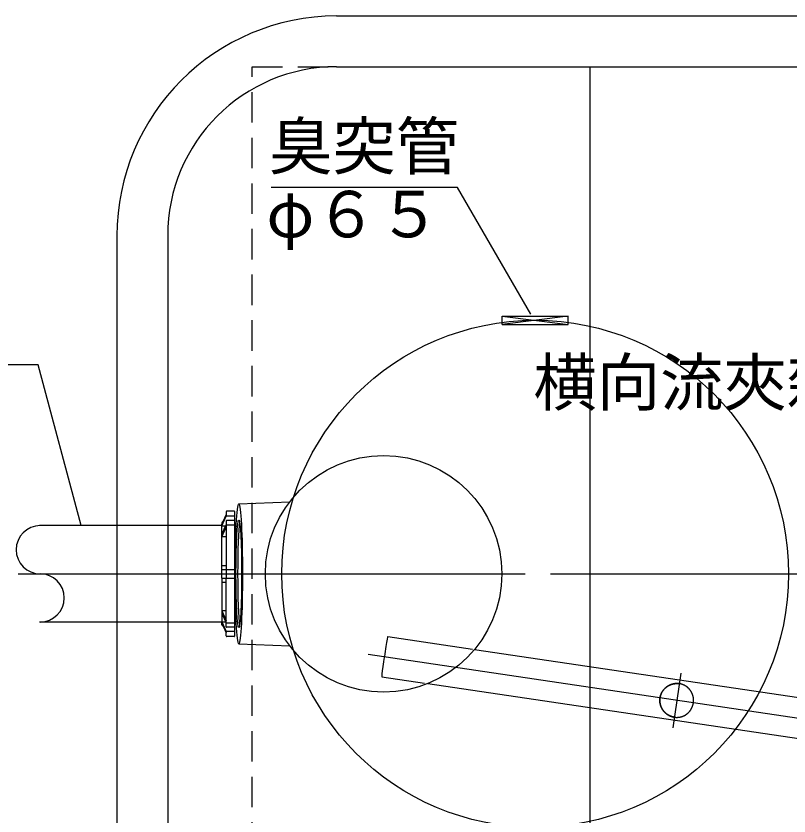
# Model space of a CAD drawing. Units: millimetres, scale not verified. Extents: x -8093 to 8093, y -5792 to 5792.
# Drawn here: x -6482 to -5567, y 539 to 1485 of the extents above; entities that cross this region are included whole.
import ezdxf
from ezdxf.enums import TextEntityAlignment as Align

# ---------------------------------------------------------------- set-up
doc = ezdxf.new("R2010")
doc.units = ezdxf.units.MM
doc.header["$LTSCALE"] = 30
doc.linetypes.add('DASHED1', pattern=[1.8, 1.2, -0.6])
doc.linetypes.add('LONG_CHAIN', pattern=[21, 18, -1, 1, -1])
doc.layers.add('0-1_00クル-フ-0躯体', color=3, linetype='Continuous', lineweight=25)
doc.layers.add('0-3_00クル-フ-1機器', color=2, linetype='Continuous', lineweight=25)
doc.styles.add('ＭＳ ゴシック', font='')
doc.styles.get('ＭＳ ゴシック').set_extended_font_data('MS Gothic')

msp = doc.modelspace()

# ---------------------------------------------------------------- linework, layer by layer
at = {"layer": '0-1_00クル-フ-0躯体'}
for p, q in [((-6102.91, 1485.16), (-4702.91, 1485.16)), ((-6102.91, 1425.16), (-4702.91, 1425.16)), ((-5802.9, 228.17), (-5802.9, 1425.16)), ((-6362.91, 1225.16), (-6362.91, 425.16)), ((-6302.91, 1225.16), (-6302.91, 425.16)), ((-5906.91, 1130.16), (-5828.91, 1120.16)), ((-5828.91, 1130.16), (-5906.91, 1120.16)), ((-5828.91, 1120.16), (-5828.91, 1130.16)), ((-5906.91, 1120.16), (-5828.91, 1120.16)), ((-6218.73, 907.85), (-6158.32, 910.45)), ((-6224.26, 899.42), (-6232.76, 899.42)), ((-6238.76, 883.44), (-6233.76, 894.93)), ((-6238.76, 881.92), (-6233.76, 893.29)), ((-6233.76, 898.42), (-6233.76, 893.29)), ((-6223.76, 893.29), (-6233.76, 893.29)), ((-6223.76, 898.92), (-6223.76, 751.4)), ((-6238.76, 882.16), (-6454.74, 882.16)), ((-6238.76, 885.42), (-6238.76, 882.22)), ((-6238.76, 819.9), (-6238.76, 883.44)), ((-6238.76, 871.92), (-6233.76, 883.29)), ((-6238.76, 881.92), (-6234.36, 881.92)), ((-6238.76, 868.94), (-6233.76, 880.43)), ((-6237.76, 886.42), (-6237.46, 886.42)), ((-6233.76, 887.71), (-6233.76, 819.9)), ((-6233.76, 883.29), (-6223.76, 883.29)), ((-6223.76, 888.21), (-6233.26, 888.21)), ((-6233.76, 868.94), (-6238.76, 868.94)), ((-6238.76, 834.92), (-6233.76, 834.92)), ((-6238.76, 830.42), (-6223.76, 830.42)), ((-6187.3, 825.16), (-5907.3, 825.16)), ((-6238.76, 819.9), (-6238.76, 766.89)), ((-6238.76, 819.9), (-6223.76, 819.9)), ((-6238.76, 815.4), (-6233.76, 815.4)), ((-6233.76, 762.61), (-6233.76, 819.9)), ((-6233.76, 781.39), (-6238.76, 781.39)), ((-6238.76, 781.39), (-6233.76, 769.89)), ((-6238.76, 778.4), (-6233.76, 767.03)), ((-6238.76, 768.16), (-6454.74, 768.16)), ((-6238.76, 768.4), (-6234.36, 768.4)), ((-6238.76, 768.4), (-6233.76, 757.03)), ((-6238.76, 764.9), (-6238.76, 768.1)), ((-6238.76, 766.89), (-6233.76, 755.39)), ((-6233.76, 767.03), (-6223.76, 767.03)), ((-6237.76, 763.9), (-6237.46, 763.9)), ((-6223.76, 762.11), (-6233.26, 762.11)), ((-6223.76, 757.03), (-6233.76, 757.03)), ((-6233.76, 751.9), (-6233.76, 757.03)), ((-6224.26, 750.9), (-6232.76, 750.9)), ((-6042.41, 750.93), (-5942.07, 735.89)), ((-6218.73, 742.48), (-6158.32, 739.87)), ((-5939.75, 735.54), (-5093.68, 610.23)), ((-6049.52, 703.46), (-5999.01, 695.89)), ((-5995.03, 695.29), (-5093.68, 561.69))]:
    msp.add_line(p, q, dxfattribs=at)
at = {"layer": '0-1_00クル-フ-0躯体', "color": 4}
for p, q in [((-5959.87, 1282.34), (-6180.55, 1282.34)), ((-5872.91, 1132.2), (-5959.87, 1282.34)), ((-6456.18, 1072.59), (-6733.57, 1072.59)), ((-6405.17, 882.16), (-6456.18, 1072.59))]:
    msp.add_line(p, q, dxfattribs=at)
at = {"layer": '0-1_00クル-フ-0躯体', "linetype": 'LONG_CHAIN'}
for p, q in [((-6479.83, 825.16), (-3896.1, 825.16)), ((-6065.61, 730.14), (-4834.61, 547.13)), ((-5704.68, 643), (-5694.99, 707.63))]:
    msp.add_line(p, q, dxfattribs=at)
at = {"layer": '0-1_00クル-フ-0躯体'}
for points in [[(-5906.91, 1120.16), (-5906.91, 1130.16), (-5828.91, 1130.16)], [(-5718.37, 683.99), (-5718.28, 684.18), (-5718.18, 684.37), (-5718.08, 684.57), (-5717.97, 684.76), (-5717.85, 684.97), (-5717.72, 685.2), (-5717.57, 685.44), (-5717.42, 685.68), (-5717.27, 685.93), (-5717.11, 686.17), (-5716.96, 686.42), (-5716.81, 686.64), (-5716.66, 686.86), (-5716.53, 687.06), (-5716.4, 687.24), (-5716.27, 687.41), (-5716.15, 687.57), (-5716.02, 687.74), (-5715.88, 687.9), (-5715.74, 688.06), (-5715.59, 688.24), (-5715.42, 688.42), (-5715.24, 688.62), (-5715.05, 688.82), (-5714.86, 689.02), (-5714.67, 689.22), (-5714.48, 689.42), (-5714.3, 689.61), (-5714.13, 689.78), (-5713.96, 689.94), (-5713.81, 690.08), (-5713.66, 690.22), (-5713.52, 690.35), (-5713.37, 690.48), (-5713.22, 690.6), (-5713.05, 690.73), (-5712.88, 690.87), (-5712.69, 691.01), (-5712.49, 691.16)], [(-5705.76, 694.58), (-5706.02, 694.5), (-5706.27, 694.43), (-5706.49, 694.37), (-5706.7, 694.3), (-5706.9, 694.23), (-5707.1, 694.17), (-5707.29, 694.09), (-5707.48, 694.02), (-5707.69, 693.93), (-5707.9, 693.84), (-5708.13, 693.74), (-5708.37, 693.63), (-5708.63, 693.51), (-5708.88, 693.4), (-5709.13, 693.27), (-5709.38, 693.15), (-5709.62, 693.04), (-5709.84, 692.92), (-5710.05, 692.82), (-5710.24, 692.71), (-5710.42, 692.61), (-5710.59, 692.51), (-5710.76, 692.41), (-5710.93, 692.3), (-5711.11, 692.19), (-5711.29, 692.06), (-5711.49, 691.92), (-5711.7, 691.78), (-5711.91, 691.63), (-5712.13, 691.47), (-5712.34, 691.31), (-5712.55, 691.16), (-5712.76, 691), (-5712.95, 690.86), (-5713.12, 690.72), (-5713.28, 690.59), (-5713.44, 690.46), (-5713.58, 690.34), (-5713.73, 690.21)], [(-5712.49, 691.16), (-5712.28, 691.32), (-5712.06, 691.48), (-5711.84, 691.64), (-5711.63, 691.79), (-5711.42, 691.93), (-5711.22, 692.07), (-5711.03, 692.2), (-5710.85, 692.31), (-5710.68, 692.42), (-5710.51, 692.52), (-5710.34, 692.62), (-5710.16, 692.72), (-5709.96, 692.83), (-5709.76, 692.93), (-5709.53, 693.05), (-5709.29, 693.16), (-5709.04, 693.28), (-5708.79, 693.4), (-5708.53, 693.52), (-5708.28, 693.64), (-5708.04, 693.75), (-5707.8, 693.85), (-5707.59, 693.94), (-5707.39, 694.02), (-5707.19, 694.1), (-5707, 694.17), (-5706.81, 694.24), (-5706.61, 694.3), (-5706.4, 694.37), (-5706.18, 694.43), (-5705.93, 694.5), (-5705.68, 694.57), (-5705.41, 694.64), (-5705.13, 694.71), (-5704.86, 694.78), (-5704.59, 694.85), (-5704.32, 694.91), (-5704.08, 694.97), (-5703.85, 695.02)], [(-5697.18, 695.14), (-5697.41, 695.17), (-5697.51, 695.19), (-5697.62, 695.21), (-5697.76, 695.22), (-5697.9, 695.24), (-5698.05, 695.26), (-5698.22, 695.28), (-5698.39, 695.3), (-5698.56, 695.32), (-5698.73, 695.34), (-5698.9, 695.35), (-5699.08, 695.36), (-5699.27, 695.37), (-5699.47, 695.37), (-5699.68, 695.37), (-5699.9, 695.37), (-5700.15, 695.37), (-5700.41, 695.36), (-5700.69, 695.35), (-5700.98, 695.34), (-5701.27, 695.33), (-5701.56, 695.31), (-5701.85, 695.29), (-5702.13, 695.27), (-5702.39, 695.25), (-5702.63, 695.22), (-5702.85, 695.2), (-5703.06, 695.17), (-5703.27, 695.14), (-5703.48, 695.11), (-5703.69, 695.07), (-5703.91, 695.03), (-5704.14, 694.98), (-5704.39, 694.92), (-5704.66, 694.86), (-5704.93, 694.79), (-5705.21, 694.72), (-5705.49, 694.65), (-5705.76, 694.58)], [(-5703.85, 695.02), (-5703.63, 695.06), (-5703.43, 695.1), (-5703.23, 695.13), (-5703.02, 695.16), (-5702.81, 695.19), (-5702.59, 695.21), (-5702.36, 695.23), (-5702.1, 695.25), (-5701.83, 695.28), (-5701.55, 695.29), (-5701.26, 695.31), (-5700.97, 695.33), (-5700.69, 695.34), (-5700.41, 695.35), (-5700.15, 695.36), (-5699.91, 695.36), (-5699.69, 695.37), (-5699.48, 695.37), (-5699.28, 695.36), (-5699.1, 695.35), (-5698.92, 695.34), (-5698.74, 695.33), (-5698.57, 695.32), (-5698.39, 695.3), (-5698.22, 695.28), (-5698.05, 695.26), (-5697.89, 695.24), (-5697.74, 695.22), (-5697.6, 695.2), (-5697.49, 695.18), (-5697.15, 695.13)], [(-5694.74, 694.63), (-5694.94, 694.69), (-5695.13, 694.75), (-5695.31, 694.79), (-5695.48, 694.84), (-5695.65, 694.88), (-5695.82, 694.91), (-5695.99, 694.94), (-5696.15, 694.98), (-5696.32, 695), (-5696.47, 695.03), (-5696.61, 695.05), (-5696.75, 695.07), (-5696.86, 695.09), (-5697.18, 695.14)], [(-5686.47, 689.88), (-5686.67, 690.07), (-5686.87, 690.25), (-5687.07, 690.44), (-5687.27, 690.61), (-5687.45, 690.78), (-5687.63, 690.93), (-5687.79, 691.07), (-5687.95, 691.2), (-5688.11, 691.32), (-5688.27, 691.44), (-5688.44, 691.56), (-5688.62, 691.69), (-5688.81, 691.82), (-5689.02, 691.96), (-5689.24, 692.1), (-5689.48, 692.25), (-5689.72, 692.4), (-5689.96, 692.55), (-5690.19, 692.69), (-5690.43, 692.83), (-5690.64, 692.95), (-5690.85, 693.07), (-5691.04, 693.17), (-5691.23, 693.27), (-5691.41, 693.37), (-5691.6, 693.45), (-5691.79, 693.54), (-5691.99, 693.63), (-5692.21, 693.72), (-5692.45, 693.82), (-5692.71, 693.92), (-5692.97, 694.02), (-5693.25, 694.12), (-5693.52, 694.22), (-5693.79, 694.32), (-5694.05, 694.41), (-5694.29, 694.49), (-5694.53, 694.57), (-5694.74, 694.63)], [(-5719.12, 682.26), (-5719.22, 681.98), (-5719.32, 681.71), (-5719.41, 681.45), (-5719.49, 681.2), (-5719.57, 680.96), (-5719.64, 680.74), (-5719.7, 680.53), (-5719.75, 680.33), (-5719.8, 680.12), (-5719.85, 679.91), (-5719.89, 679.69), (-5719.94, 679.45), (-5719.99, 679.2), (-5720.03, 678.92), (-5720.08, 678.64), (-5720.12, 678.35), (-5720.16, 678.07), (-5720.2, 677.78), (-5720.24, 677.51), (-5720.27, 677.25), (-5720.3, 677.01), (-5720.32, 676.78), (-5720.33, 676.57), (-5720.35, 676.36), (-5720.35, 676.14), (-5720.36, 675.93), (-5720.36, 675.7), (-5720.35, 675.45), (-5720.35, 675.19), (-5720.34, 674.91), (-5720.32, 674.62), (-5720.31, 674.32), (-5720.29, 674.03), (-5720.27, 673.74), (-5720.25, 673.46), (-5720.23, 673.2), (-5720.2, 672.96), (-5720.18, 672.73), (-5720.15, 672.51)], [(-5720.27, 674.27), (-5720.28, 674.57), (-5720.3, 674.86), (-5720.31, 675.15), (-5720.32, 675.41), (-5720.32, 675.66), (-5720.32, 675.89), (-5720.32, 676.11), (-5720.31, 676.32), (-5720.3, 676.54), (-5720.28, 676.76), (-5720.26, 676.99), (-5720.23, 677.23), (-5720.2, 677.49), (-5720.17, 677.77), (-5720.13, 678.06), (-5720.08, 678.35), (-5720.04, 678.64), (-5719.99, 678.93), (-5719.95, 679.2), (-5719.9, 679.46), (-5719.85, 679.7), (-5719.81, 679.93), (-5719.76, 680.14), (-5719.71, 680.35), (-5719.65, 680.56), (-5719.59, 680.77), (-5719.52, 680.99), (-5719.45, 681.22), (-5719.36, 681.47), (-5719.27, 681.74), (-5719.17, 682.02), (-5719.06, 682.3), (-5718.96, 682.57), (-5718.85, 682.85), (-5718.75, 683.11), (-5718.65, 683.35), (-5718.56, 683.58), (-5718.46, 683.79), (-5718.37, 683.99)], [(-5713.73, 690.21), (-5713.88, 690.07), (-5714.03, 689.92), (-5714.2, 689.76), (-5714.37, 689.58), (-5714.56, 689.4), (-5714.75, 689.2), (-5714.94, 689), (-5715.13, 688.79), (-5715.32, 688.59), (-5715.5, 688.39), (-5715.67, 688.2), (-5715.82, 688.03), (-5715.96, 687.86), (-5716.1, 687.7), (-5716.22, 687.53), (-5716.35, 687.37), (-5716.47, 687.2), (-5716.6, 687.02), (-5716.74, 686.82), (-5716.88, 686.6), (-5717.03, 686.37), (-5717.19, 686.13), (-5717.34, 685.88), (-5717.49, 685.64), (-5717.64, 685.39), (-5717.79, 685.15), (-5717.92, 684.93), (-5718.04, 684.72), (-5718.15, 684.52), (-5718.25, 684.33), (-5718.34, 684.14), (-5718.43, 683.95), (-5718.53, 683.75), (-5718.62, 683.54), (-5718.71, 683.31), (-5718.81, 683.07), (-5718.91, 682.81), (-5719.01, 682.54), (-5719.12, 682.26)], [(-5681.54, 682.34), (-5681.61, 682.53), (-5681.69, 682.72), (-5681.77, 682.92), (-5681.87, 683.14), (-5681.97, 683.37), (-5682.08, 683.61), (-5682.19, 683.85), (-5682.31, 684.11), (-5682.43, 684.35), (-5682.55, 684.6), (-5682.67, 684.83), (-5682.78, 685.05), (-5682.88, 685.25), (-5682.98, 685.44), (-5683.08, 685.61), (-5683.18, 685.78), (-5683.28, 685.94), (-5683.39, 686.11), (-5683.5, 686.28), (-5683.62, 686.46), (-5683.76, 686.66), (-5683.9, 686.86), (-5684.05, 687.07), (-5684.2, 687.29), (-5684.36, 687.5), (-5684.51, 687.71), (-5684.67, 687.9), (-5684.81, 688.09), (-5684.95, 688.27), (-5685.08, 688.43), (-5685.2, 688.58), (-5685.33, 688.73), (-5685.46, 688.87), (-5685.6, 689.02), (-5685.75, 689.17), (-5685.91, 689.33), (-5686.08, 689.51), (-5686.27, 689.69), (-5686.47, 689.88)], [(-5680.54, 672.72), (-5680.5, 673), (-5680.47, 673.27), (-5680.43, 673.53), (-5680.41, 673.77), (-5680.39, 674), (-5680.37, 674.21), (-5680.36, 674.43), (-5680.35, 674.64), (-5680.34, 674.86), (-5680.34, 675.08), (-5680.34, 675.33), (-5680.35, 675.59), (-5680.36, 675.87), (-5680.37, 676.16), (-5680.38, 676.45), (-5680.4, 676.75), (-5680.42, 677.04), (-5680.44, 677.32), (-5680.46, 677.58), (-5680.48, 677.82), (-5680.5, 678.05), (-5680.53, 678.27), (-5680.56, 678.48), (-5680.59, 678.68), (-5680.63, 678.9), (-5680.68, 679.12), (-5680.73, 679.36), (-5680.78, 679.61), (-5680.85, 679.88), (-5680.91, 680.15), (-5680.98, 680.43), (-5681.06, 680.72), (-5681.13, 680.99), (-5681.2, 681.25), (-5681.27, 681.5), (-5681.34, 681.73), (-5681.41, 681.94), (-5681.47, 682.14), (-5681.54, 682.34)], [(-5717.42, 665.12), (-5717.53, 665.29), (-5717.63, 665.47), (-5717.74, 665.67), (-5717.85, 665.89), (-5717.98, 666.12), (-5718.1, 666.36), (-5718.22, 666.61), (-5718.35, 666.86), (-5718.47, 667.11), (-5718.58, 667.35), (-5718.69, 667.57), (-5718.78, 667.79), (-5718.87, 667.99), (-5718.95, 668.18), (-5719.02, 668.37), (-5719.1, 668.57), (-5719.17, 668.77), (-5719.24, 668.98), (-5719.31, 669.21), (-5719.38, 669.46), (-5719.46, 669.72), (-5719.54, 669.99), (-5719.61, 670.27), (-5719.69, 670.56), (-5719.76, 670.84), (-5719.83, 671.1), (-5719.89, 671.36), (-5719.94, 671.59), (-5719.99, 671.82), (-5720.03, 672.03), (-5720.07, 672.24), (-5720.1, 672.45), (-5720.13, 672.67), (-5720.16, 672.9), (-5720.18, 673.14), (-5720.21, 673.41), (-5720.23, 673.69), (-5720.25, 673.98), (-5720.27, 674.27)], [(-5720.15, 672.51), (-5720.12, 672.3), (-5720.08, 672.09), (-5720.04, 671.88), (-5719.99, 671.66), (-5719.94, 671.42), (-5719.88, 671.17), (-5719.81, 670.9), (-5719.74, 670.62), (-5719.67, 670.34), (-5719.6, 670.06), (-5719.52, 669.78), (-5719.44, 669.52), (-5719.37, 669.27), (-5719.3, 669.04), (-5719.23, 668.83), (-5719.16, 668.63), (-5719.09, 668.43), (-5719.01, 668.24), (-5718.93, 668.05), (-5718.84, 667.84), (-5718.75, 667.63), (-5718.64, 667.4), (-5718.53, 667.16), (-5718.41, 666.91), (-5718.29, 666.66), (-5718.16, 666.41), (-5718.04, 666.16), (-5717.92, 665.93), (-5717.8, 665.71), (-5717.69, 665.51), (-5717.59, 665.32), (-5717.49, 665.15), (-5717.39, 664.98), (-5717.28, 664.81), (-5717.17, 664.65), (-5717.05, 664.48), (-5716.93, 664.29), (-5716.79, 664.1), (-5716.64, 663.89)], [(-5684.16, 663.57), (-5684.03, 663.76), (-5683.9, 663.95), (-5683.76, 664.17), (-5683.62, 664.4), (-5683.47, 664.64), (-5683.31, 664.89), (-5683.16, 665.14), (-5683.02, 665.38), (-5682.88, 665.62), (-5682.75, 665.85), (-5682.63, 666.06), (-5682.53, 666.26), (-5682.43, 666.45), (-5682.33, 666.64), (-5682.24, 666.83), (-5682.15, 667.03), (-5682.07, 667.24), (-5681.97, 667.47), (-5681.88, 667.71), (-5681.78, 667.97), (-5681.67, 668.24), (-5681.57, 668.52), (-5681.47, 668.8), (-5681.38, 669.07), (-5681.29, 669.33), (-5681.21, 669.58), (-5681.13, 669.82), (-5681.07, 670.04), (-5681.01, 670.25), (-5680.95, 670.45), (-5680.9, 670.66), (-5680.85, 670.87), (-5680.81, 671.09), (-5680.76, 671.33), (-5680.72, 671.59), (-5680.67, 671.86), (-5680.63, 672.14), (-5680.58, 672.43), (-5680.54, 672.72)], [(-5711.06, 658.61), (-5711.29, 658.76), (-5711.5, 658.89), (-5711.7, 659.02), (-5711.88, 659.15), (-5712.05, 659.27), (-5712.22, 659.39), (-5712.38, 659.51), (-5712.54, 659.64), (-5712.71, 659.78), (-5712.89, 659.93), (-5713.08, 660.09), (-5713.28, 660.27), (-5713.49, 660.45), (-5713.7, 660.64), (-5713.91, 660.83), (-5714.11, 661.02), (-5714.31, 661.2), (-5714.49, 661.38), (-5714.65, 661.54), (-5714.81, 661.69), (-5714.95, 661.84), (-5715.09, 661.99), (-5715.22, 662.14), (-5715.35, 662.29), (-5715.49, 662.45), (-5715.63, 662.63), (-5715.78, 662.82), (-5715.94, 663.02), (-5716.1, 663.23), (-5716.26, 663.44), (-5716.42, 663.66), (-5716.58, 663.87), (-5716.73, 664.07), (-5716.87, 664.27), (-5716.99, 664.45), (-5717.11, 664.62), (-5717.22, 664.78), (-5717.32, 664.95), (-5717.42, 665.12)], [(-5716.64, 663.89), (-5716.48, 663.68), (-5716.33, 663.47), (-5716.16, 663.26), (-5716, 663.05), (-5715.85, 662.85), (-5715.7, 662.66), (-5715.56, 662.49), (-5715.42, 662.32), (-5715.29, 662.17), (-5715.16, 662.02), (-5715.02, 661.88), (-5714.88, 661.73), (-5714.73, 661.57), (-5714.57, 661.41), (-5714.39, 661.24), (-5714.19, 661.06), (-5713.99, 660.87), (-5713.79, 660.68), (-5713.58, 660.49), (-5713.37, 660.3), (-5713.17, 660.13), (-5712.98, 659.96), (-5712.8, 659.81), (-5712.63, 659.67), (-5712.47, 659.54), (-5712.3, 659.42), (-5712.14, 659.3), (-5711.97, 659.18), (-5711.79, 659.05), (-5711.59, 658.92), (-5711.37, 658.78), (-5711.15, 658.63), (-5710.91, 658.48), (-5710.66, 658.33), (-5710.42, 658.18), (-5710.17, 658.04), (-5709.94, 657.9), (-5709.72, 657.78), (-5709.51, 657.66)], [(-5690.85, 657.71), (-5690.63, 657.82), (-5690.43, 657.93), (-5690.24, 658.03), (-5690.07, 658.14), (-5689.9, 658.24), (-5689.74, 658.34), (-5689.57, 658.45), (-5689.4, 658.56), (-5689.22, 658.69), (-5689.02, 658.83), (-5688.82, 658.97), (-5688.61, 659.13), (-5688.4, 659.28), (-5688.19, 659.44), (-5687.98, 659.6), (-5687.79, 659.75), (-5687.6, 659.9), (-5687.43, 660.04), (-5687.28, 660.17), (-5687.12, 660.3), (-5686.98, 660.42), (-5686.84, 660.56), (-5686.69, 660.69), (-5686.54, 660.84), (-5686.38, 661), (-5686.21, 661.18), (-5686.03, 661.37), (-5685.84, 661.57), (-5685.66, 661.77), (-5685.47, 661.98), (-5685.29, 662.18), (-5685.11, 662.38), (-5684.95, 662.56), (-5684.8, 662.74), (-5684.66, 662.91), (-5684.53, 663.07), (-5684.4, 663.23), (-5684.28, 663.4), (-5684.16, 663.57)], [(-5703.07, 655.58), (-5703.31, 655.61), (-5703.41, 655.63), (-5703.53, 655.65), (-5703.67, 655.67), (-5703.82, 655.69), (-5703.98, 655.72), (-5704.15, 655.75), (-5704.32, 655.78), (-5704.49, 655.82), (-5704.66, 655.85), (-5704.83, 655.89), (-5705, 655.94), (-5705.19, 655.98), (-5705.37, 656.04), (-5705.57, 656.1), (-5705.79, 656.17), (-5706.02, 656.24), (-5706.26, 656.32), (-5706.52, 656.42), (-5706.79, 656.51), (-5707.06, 656.61), (-5707.33, 656.71), (-5707.6, 656.81), (-5707.85, 656.91), (-5708.09, 657.01), (-5708.31, 657.1), (-5708.51, 657.19), (-5708.7, 657.27), (-5708.89, 657.36), (-5709.07, 657.45), (-5709.25, 657.55), (-5709.45, 657.65), (-5709.65, 657.77), (-5709.87, 657.89), (-5710.1, 658.03), (-5710.34, 658.17), (-5710.59, 658.32), (-5710.83, 658.47), (-5711.06, 658.61)], [(-5709.51, 657.66), (-5709.31, 657.55), (-5709.12, 657.46), (-5708.94, 657.36), (-5708.75, 657.27), (-5708.55, 657.18), (-5708.34, 657.09), (-5708.12, 657), (-5707.88, 656.91), (-5707.62, 656.81), (-5707.35, 656.7), (-5707.07, 656.6), (-5706.8, 656.5), (-5706.53, 656.4), (-5706.26, 656.31), (-5706.01, 656.23), (-5705.78, 656.15), (-5705.56, 656.09), (-5705.35, 656.03), (-5705.14, 655.97), (-5704.94, 655.92), (-5704.72, 655.87), (-5704.49, 655.82), (-5704.25, 655.78), (-5703.99, 655.73), (-5703.7, 655.68), (-5703.41, 655.63), (-5703.11, 655.59), (-5702.81, 655.54), (-5702.52, 655.5), (-5702.24, 655.47), (-5701.97, 655.43), (-5701.72, 655.41), (-5701.49, 655.39), (-5701.27, 655.37), (-5701.06, 655.36), (-5700.85, 655.35), (-5700.63, 655.35), (-5700.4, 655.35), (-5700.16, 655.35)], [(-5700.16, 655.35), (-5699.9, 655.36), (-5699.63, 655.37), (-5699.34, 655.38), (-5699.05, 655.4), (-5698.76, 655.42), (-5698.48, 655.43), (-5698.2, 655.46), (-5697.95, 655.48), (-5697.71, 655.5), (-5697.49, 655.53), (-5697.28, 655.55), (-5697.07, 655.58), (-5696.87, 655.62), (-5696.66, 655.66), (-5696.45, 655.7), (-5696.22, 655.75), (-5695.97, 655.81), (-5695.71, 655.87), (-5695.44, 655.94), (-5695.17, 656.01), (-5694.9, 656.08), (-5694.63, 656.16), (-5694.37, 656.23), (-5694.13, 656.3), (-5693.91, 656.37), (-5693.7, 656.44), (-5693.51, 656.5), (-5693.32, 656.57), (-5693.13, 656.64), (-5692.94, 656.72), (-5692.74, 656.81), (-5692.53, 656.9), (-5692.31, 657), (-5692.07, 657.11), (-5691.82, 657.23), (-5691.57, 657.35), (-5691.32, 657.47), (-5691.08, 657.59), (-5690.85, 657.71)]]:
    msp.add_lwpolyline(points, dxfattribs=at)
for centre, radius in [((-5867.91, 825.16), 300), ((-6047.3, 825.16), 140)]:
    msp.add_circle(centre, radius, dxfattribs=at)
for centre, radius, start, end in [((-6102.91, 1225.16), 260, 90, 180), ((-6102.91, 1225.16), 200, 90, 180), ((-6232.76, 898.42), 1, 90, 180), ((-6224.26, 898.92), 0.499, 0, 90), ((-6453.8, 853.66), 28.5, 90, 270), ((-6237.76, 885.42), 1, 90, 180), ((-6233.26, 887.71), 0.499, 90, 180), ((-6453.8, 796.66), 28.5, 270, 90), ((-6237.76, 764.9), 1, 180, 270), ((-6233.26, 762.61), 0.499, 180, 270), ((-6232.76, 751.9), 1, 180, 270), ((-6224.26, 751.4), 0.499, 270, 0)]:
    msp.add_arc(centre, radius, start, end, dxfattribs=at)
for centre, major_axis in [((-6218.72, 825.16), (0, 82.69)), ((-6218.73, 825.16), (0, 63.5))]:
    msp.add_ellipse(centre, major_axis=major_axis, ratio=0.052408, dxfattribs=at)
for centre, major_axis, ratio, start_param, end_param in [((-6216.73, 825.16), (0, -63.5), 0.052408, 3.447232, 5.977546), ((-6045.97, 727.19), (3.56, 23.73), 0.019197, 0, 3.141593)]:
    msp.add_ellipse(centre, major_axis=major_axis, ratio=ratio, start_param=start_param, end_param=end_param, dxfattribs=at)
at = {"layer": '0-3_00クル-フ-1機器', "linetype": 'DASHED1'}
for p, q in [((-6202.91, 1425.16), (-4602.91, 1425.16)), ((-6202.91, 225.16), (-6202.91, 1425.16))]:
    msp.add_line(p, q, dxfattribs=at)

# ---------------------------------------------------------------- texts
at = {"layer": '0-1_00クル-フ-0躯体', "color": 4, "style": 'ＭＳ ゴシック'}
for s, p in [('臭突管', (-6182.91, 1287.19)), ('φ６５', (-6186.07, 1206.78)), ('横向流夾雑物除去槽', (-5869.93, 1007.72))]:
    msp.add_text(s, height=54.99, dxfattribs=at).set_placement(p, align=Align.BOTTOM_LEFT)

doc.saveas('drawing.dxf')
